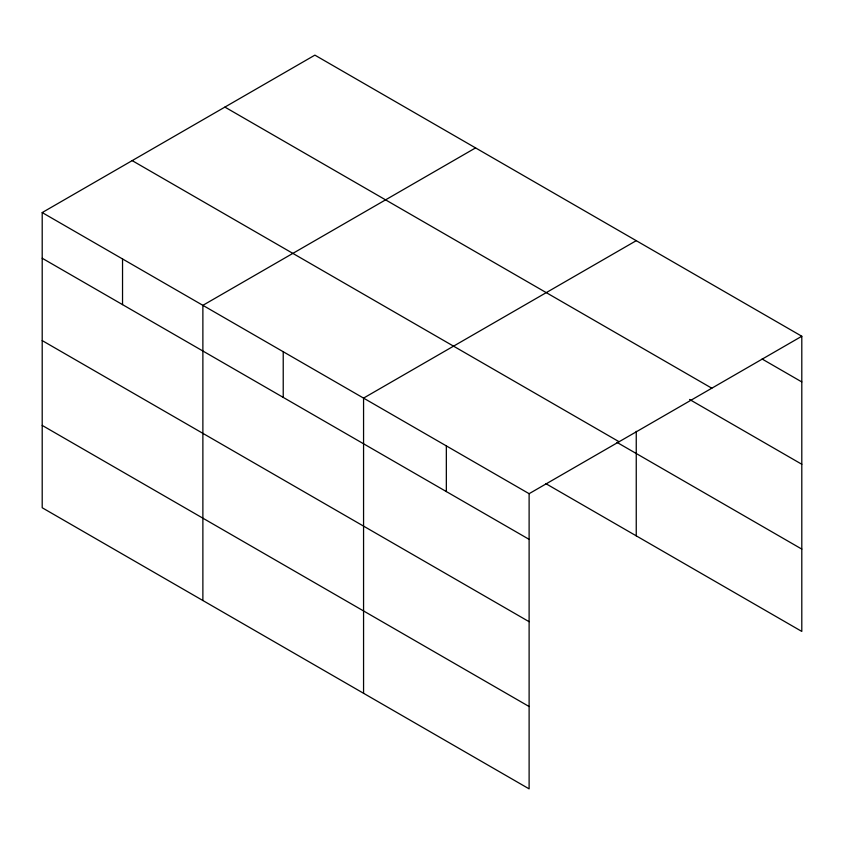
<?xml version="1.0" encoding="UTF-8"?>
<svg xmlns="http://www.w3.org/2000/svg" width="844" height="844" viewBox="0 0 844 844"><rect width="100%" height="100%" fill="white"/><g stroke="black" fill="none" stroke-linecap="round" stroke-linejoin="round"><path stroke-width="1.27" d="M529.114 621.701L529.114 493.687L42.2 212.572L42.2 507.75L529.114 788.866L529.114 621.701L42.2 340.586M545.73 483.58L801.8 631.428L801.8 336.25L314.886 55.134L42.2 212.572M475.573 147.9L202.876 305.338L202.876 600.517M636.249 240.677L363.564 398.104L363.564 693.283M529.114 493.687L801.8 336.25M762.111 359.017L801.8 381.931M224.905 107.093L711.808 388.208M689.548 399.455L801.8 464.263M132.191 160.624L619.095 441.739M617.017 442.404L801.8 549.096M42.2 258.243L529.114 539.358M42.2 425.408L529.114 706.523M636.249 431.326L636.249 535.845M446.339 445.896L446.339 491.577M283.225 351.726L283.225 397.397M122.538 258.96L122.538 304.631"/></g></svg>
